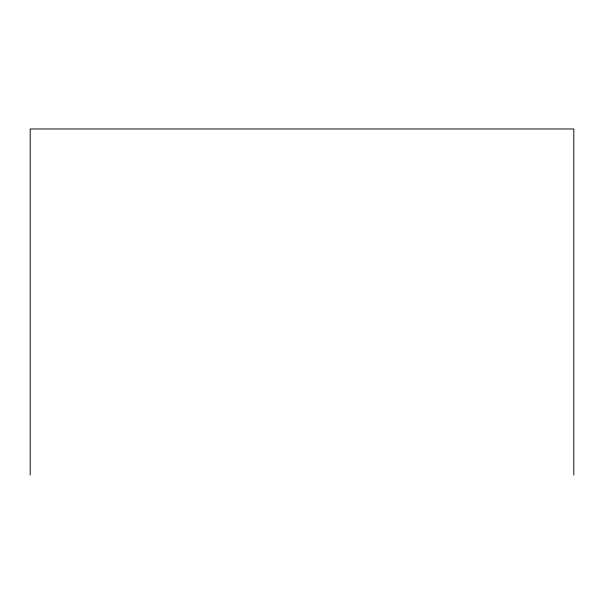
<?xml version="1.0" encoding="UTF-8"?>
<svg xmlns="http://www.w3.org/2000/svg" width="604" height="604" viewBox="0 0 604 604"><rect width="100%" height="100%" fill="white"/><g stroke="black" fill="none" stroke-linecap="round" stroke-linejoin="round"><path stroke-width="0.91" d="M573.8 475.031L573.8 128.969L30.2 128.969L30.2 475.031"/></g></svg>
